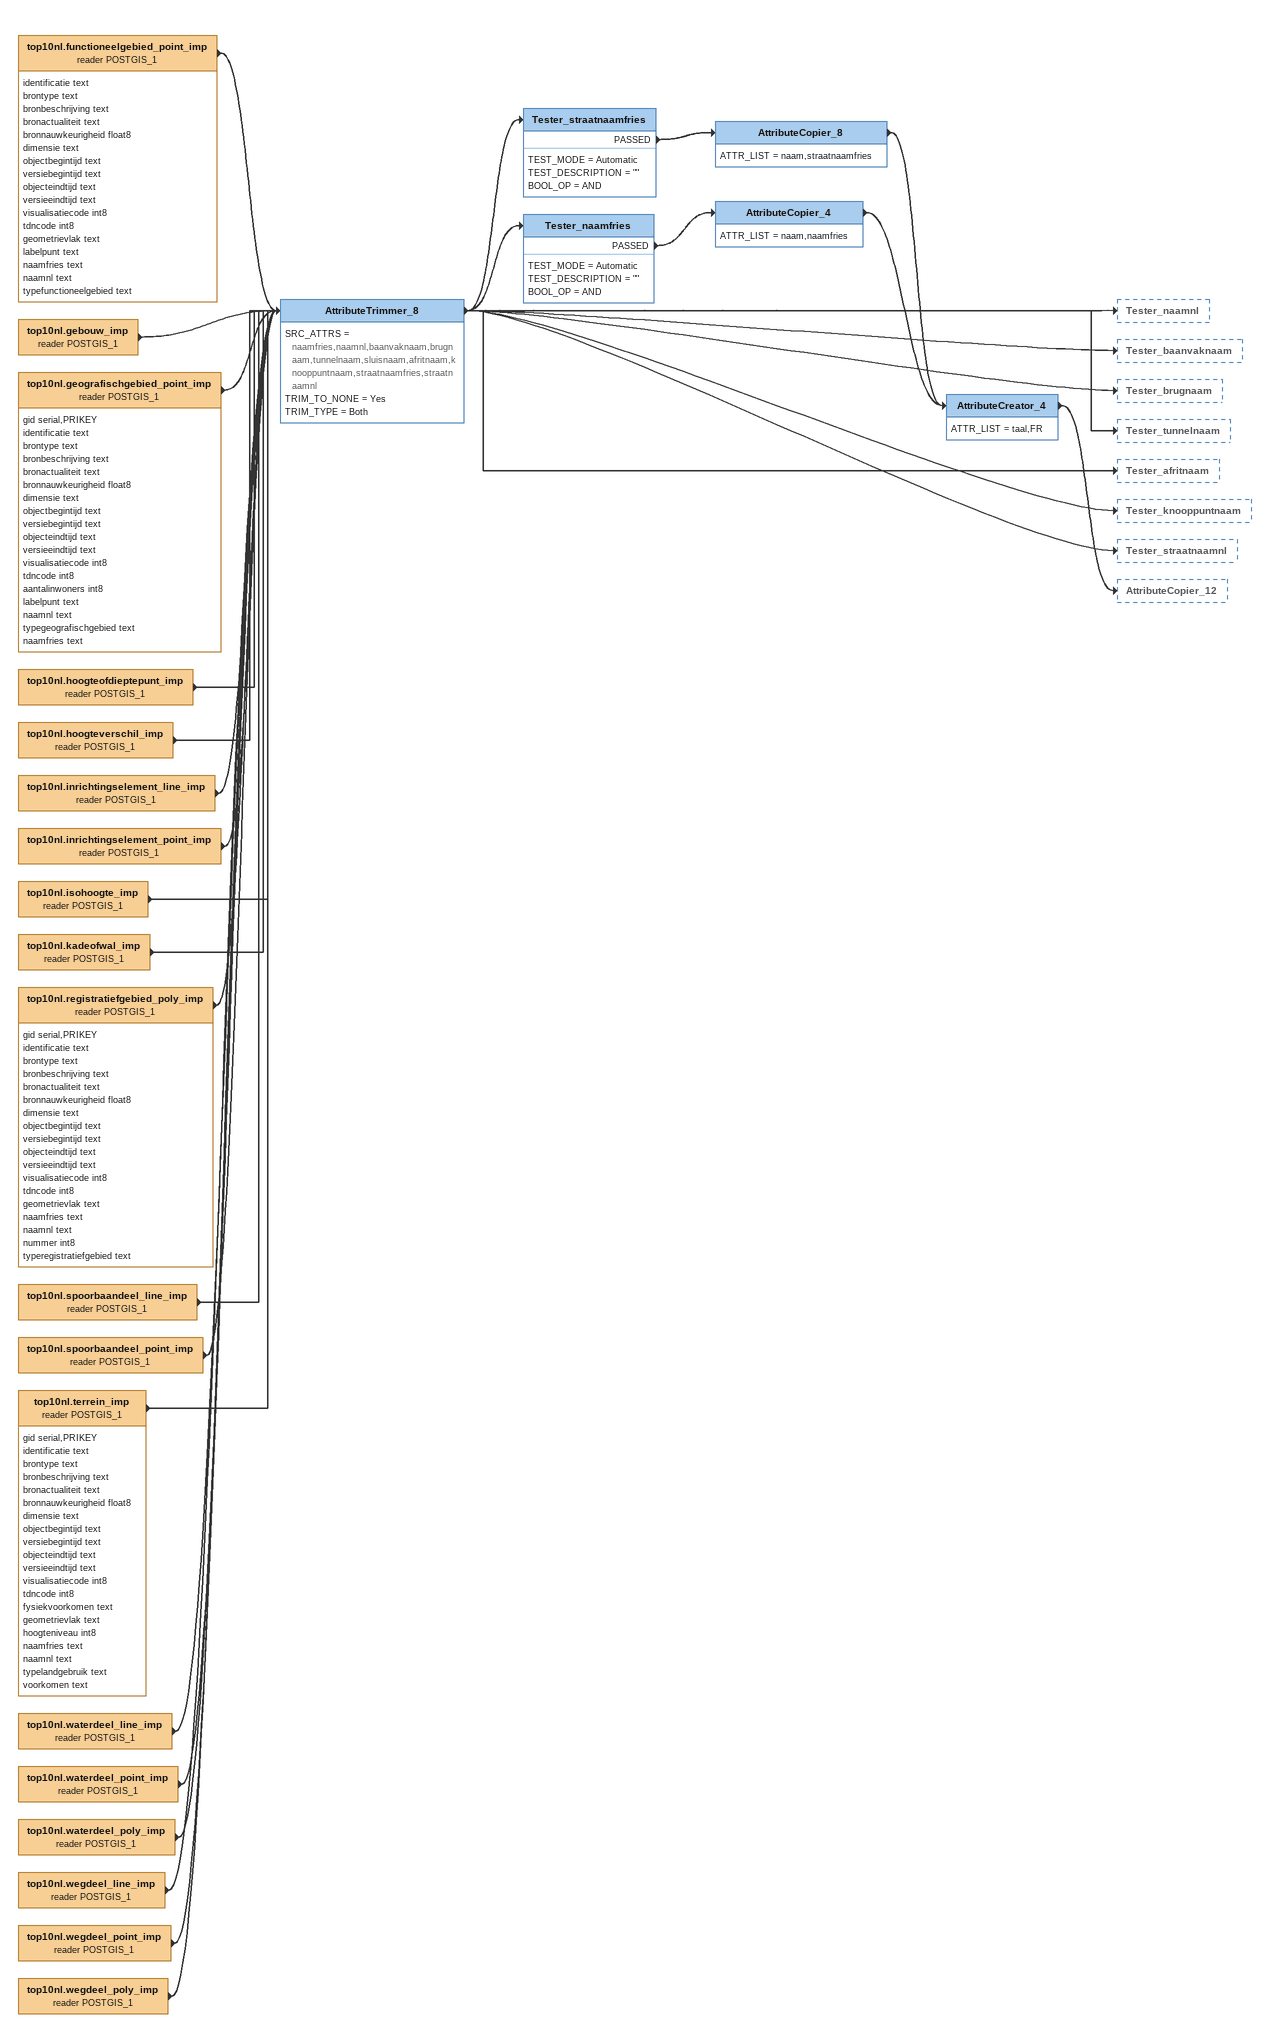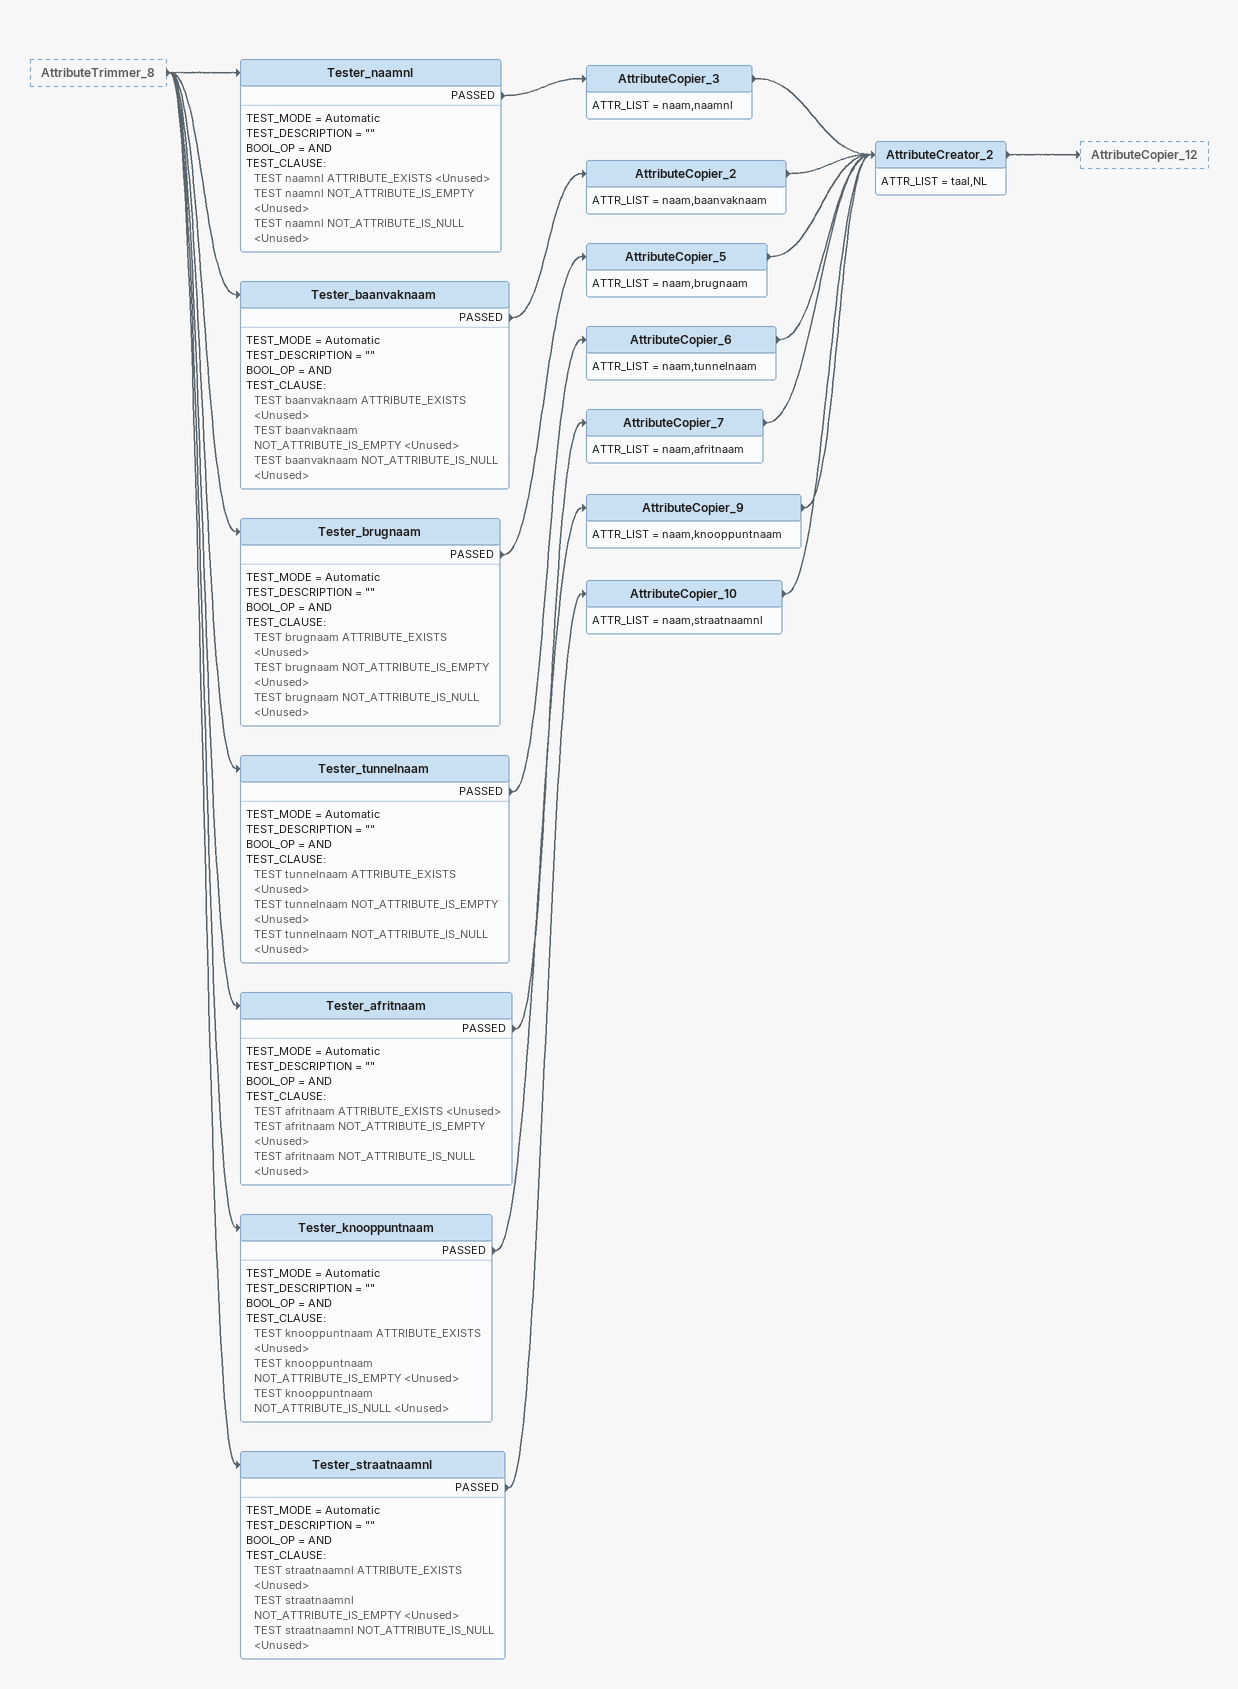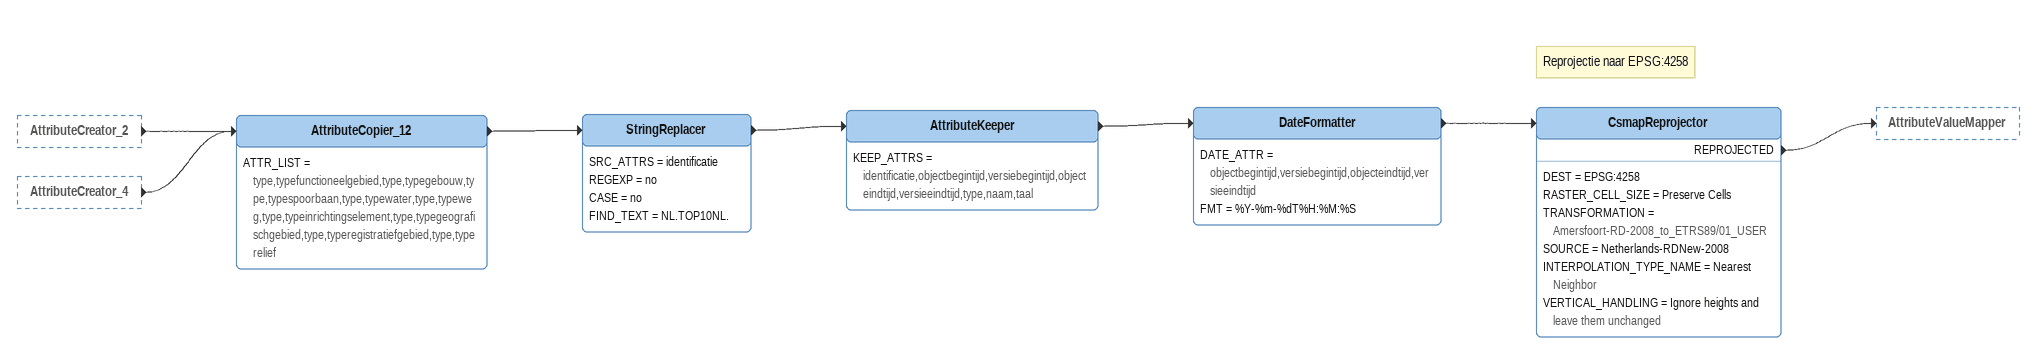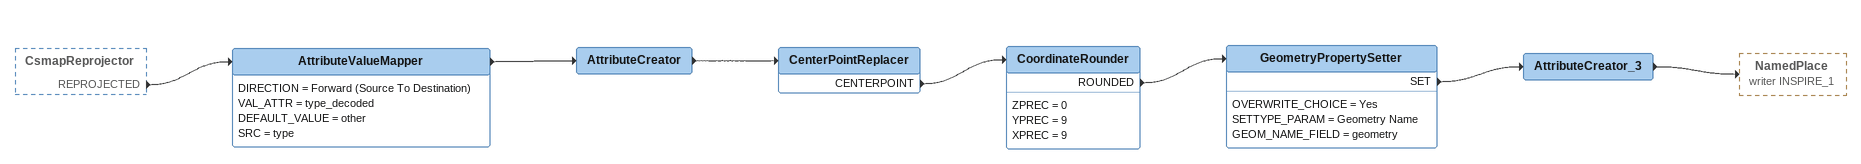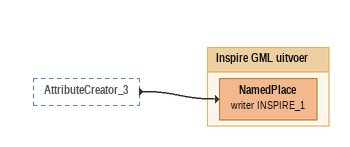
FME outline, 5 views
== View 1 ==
top10nl.functioneelgebied_point_imp (reader POSTGIS_1)
    attributes: identificatie text, brontype text, bronbeschrijving text, bronactualiteit text, bronnauwkeurigheid float8, dimensie text, objectbegintijd text, versiebegintijd text, objecteindtijd text, versieeindtijd text, visualisatiecode int8, tdncode int8, geometrievlak text, labelpunt text, naamfries text, naamnl text, typefunctioneelgebied text
    -> AttributeTrimmer_8
top10nl.gebouw_imp (reader POSTGIS_1)
    -> AttributeTrimmer_8
top10nl.geografischgebied_point_imp (reader POSTGIS_1)
    attributes: gid serial,PRIKEY, identificatie text, brontype text, bronbeschrijving text, bronactualiteit text, bronnauwkeurigheid float8, dimensie text, objectbegintijd text, versiebegintijd text, objecteindtijd text, versieeindtijd text, visualisatiecode int8, tdncode int8, aantalinwoners int8, labelpunt text, naamnl text, typegeografischgebied text, naamfries text
    -> AttributeTrimmer_8
top10nl.hoogteofdieptepunt_imp (reader POSTGIS_1)
    -> AttributeTrimmer_8
top10nl.hoogteverschil_imp (reader POSTGIS_1)
    -> AttributeTrimmer_8
top10nl.inrichtingselement_line_imp (reader POSTGIS_1)
    -> AttributeTrimmer_8
top10nl.inrichtingselement_point_imp (reader POSTGIS_1)
    -> AttributeTrimmer_8
top10nl.isohoogte_imp (reader POSTGIS_1)
    -> AttributeTrimmer_8
top10nl.kadeofwal_imp (reader POSTGIS_1)
    -> AttributeTrimmer_8
top10nl.registratiefgebied_poly_imp (reader POSTGIS_1)
    attributes: gid serial,PRIKEY, identificatie text, brontype text, bronbeschrijving text, bronactualiteit text, bronnauwkeurigheid float8, dimensie text, objectbegintijd text, versiebegintijd text, objecteindtijd text, versieeindtijd text, visualisatiecode int8, tdncode int8, geometrievlak text, naamfries text, naamnl text, nummer int8, typeregistratiefgebied text
    -> AttributeTrimmer_8
top10nl.spoorbaandeel_line_imp (reader POSTGIS_1)
    -> AttributeTrimmer_8
top10nl.spoorbaandeel_point_imp (reader POSTGIS_1)
    -> AttributeTrimmer_8
top10nl.terrein_imp (reader POSTGIS_1)
    attributes: gid serial,PRIKEY, identificatie text, brontype text, bronbeschrijving text, bronactualiteit text, bronnauwkeurigheid float8, dimensie text, objectbegintijd text, versiebegintijd text, objecteindtijd text, versieeindtijd text, visualisatiecode int8, tdncode int8, fysiekvoorkomen text, geometrievlak text, hoogteniveau int8, naamfries text, naamnl text, typelandgebruik text, voorkomen text
    -> AttributeTrimmer_8
top10nl.waterdeel_line_imp (reader POSTGIS_1)
    -> AttributeTrimmer_8
top10nl.waterdeel_point_imp (reader POSTGIS_1)
    -> AttributeTrimmer_8
top10nl.waterdeel_poly_imp (reader POSTGIS_1)
    -> AttributeTrimmer_8
top10nl.wegdeel_line_imp (reader POSTGIS_1)
    -> AttributeTrimmer_8
top10nl.wegdeel_point_imp (reader POSTGIS_1)
    -> AttributeTrimmer_8
top10nl.wegdeel_poly_imp (reader POSTGIS_1)
    -> AttributeTrimmer_8
AttributeTrimmer_8
    SRC_ATTRS = naamfries,naamnl,baanvaknaam,brugnaam,tunnelnaam,sluisnaam,afritnaam,knooppuntnaam,straatnaamfries,straatnaamnl
    TRIM_TO_NONE = Yes
    TRIM_TYPE = Both
    -> Tester_naamnl
    -> Tester_naamfries
    -> Tester_baanvaknaam
    -> Tester_brugnaam
    -> Tester_tunnelnaam
    -> Tester_afritnaam
    -> Tester_knooppuntnaam
    -> Tester_straatnaamnl
    -> Tester_straatnaamfries
Tester_straatnaamfries
    TEST_MODE = Automatic
    TEST_DESCRIPTION = ""
    BOOL_OP = AND
    PASSED -> AttributeCopier_8
AttributeCopier_8
    ATTR_LIST = naam,straatnaamfries
    -> AttributeCreator_4
Tester_naamfries
    TEST_MODE = Automatic
    TEST_DESCRIPTION = ""
    BOOL_OP = AND
    PASSED -> AttributeCopier_4
AttributeCopier_4
    ATTR_LIST = naam,naamfries
    -> AttributeCreator_4
AttributeCreator_4
    ATTR_LIST = taal,FR
    -> AttributeCopier_12

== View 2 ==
AttributeTrimmer_8 [outside]
    -> Tester_naamnl
    -> Tester_baanvaknaam
    -> Tester_brugnaam
    -> Tester_tunnelnaam
    -> Tester_afritnaam
    -> Tester_knooppuntnaam
    -> Tester_straatnaamnl
Tester_naamnl
    TEST_MODE = Automatic
    TEST_DESCRIPTION = ""
    BOOL_OP = AND
    TEST_CLAUSE:
      TEST naamnl ATTRIBUTE_EXISTS <Unused>
      TEST naamnl NOT_ATTRIBUTE_IS_EMPTY <Unused>
      TEST naamnl NOT_ATTRIBUTE_IS_NULL <Unused>
    PASSED -> AttributeCopier_3
AttributeCopier_3
    ATTR_LIST = naam,naamnl
    -> AttributeCreator_2
Tester_baanvaknaam
    TEST_MODE = Automatic
    TEST_DESCRIPTION = ""
    BOOL_OP = AND
    TEST_CLAUSE:
      TEST baanvaknaam ATTRIBUTE_EXISTS <Unused>
      TEST baanvaknaam NOT_ATTRIBUTE_IS_EMPTY <Unused>
      TEST baanvaknaam NOT_ATTRIBUTE_IS_NULL <Unused>
    PASSED -> AttributeCopier_2
AttributeCopier_2
    ATTR_LIST = naam,baanvaknaam
    -> AttributeCreator_2
Tester_brugnaam
    TEST_MODE = Automatic
    TEST_DESCRIPTION = ""
    BOOL_OP = AND
    TEST_CLAUSE:
      TEST brugnaam ATTRIBUTE_EXISTS <Unused>
      TEST brugnaam NOT_ATTRIBUTE_IS_EMPTY <Unused>
      TEST brugnaam NOT_ATTRIBUTE_IS_NULL <Unused>
    PASSED -> AttributeCopier_5
AttributeCopier_5
    ATTR_LIST = naam,brugnaam
    -> AttributeCreator_2
Tester_tunnelnaam
    TEST_MODE = Automatic
    TEST_DESCRIPTION = ""
    BOOL_OP = AND
    TEST_CLAUSE:
      TEST tunnelnaam ATTRIBUTE_EXISTS <Unused>
      TEST tunnelnaam NOT_ATTRIBUTE_IS_EMPTY <Unused>
      TEST tunnelnaam NOT_ATTRIBUTE_IS_NULL <Unused>
    PASSED -> AttributeCopier_6
AttributeCopier_6
    ATTR_LIST = naam,tunnelnaam
    -> AttributeCreator_2
Tester_afritnaam
    TEST_MODE = Automatic
    TEST_DESCRIPTION = ""
    BOOL_OP = AND
    TEST_CLAUSE:
      TEST afritnaam ATTRIBUTE_EXISTS <Unused>
      TEST afritnaam NOT_ATTRIBUTE_IS_EMPTY <Unused>
      TEST afritnaam NOT_ATTRIBUTE_IS_NULL <Unused>
    PASSED -> AttributeCopier_7
AttributeCopier_7
    ATTR_LIST = naam,afritnaam
    -> AttributeCreator_2
Tester_knooppuntnaam
    TEST_MODE = Automatic
    TEST_DESCRIPTION = ""
    BOOL_OP = AND
    TEST_CLAUSE:
      TEST knooppuntnaam ATTRIBUTE_EXISTS <Unused>
      TEST knooppuntnaam NOT_ATTRIBUTE_IS_EMPTY <Unused>
      TEST knooppuntnaam NOT_ATTRIBUTE_IS_NULL <Unused>
    PASSED -> AttributeCopier_9
AttributeCopier_9
    ATTR_LIST = naam,knooppuntnaam
    -> AttributeCreator_2
Tester_straatnaamnl
    TEST_MODE = Automatic
    TEST_DESCRIPTION = ""
    BOOL_OP = AND
    TEST_CLAUSE:
      TEST straatnaamnl ATTRIBUTE_EXISTS <Unused>
      TEST straatnaamnl NOT_ATTRIBUTE_IS_EMPTY <Unused>
      TEST straatnaamnl NOT_ATTRIBUTE_IS_NULL <Unused>
    PASSED -> AttributeCopier_10
AttributeCopier_10
    ATTR_LIST = naam,straatnaamnl
    -> AttributeCreator_2
AttributeCreator_2
    ATTR_LIST = taal,NL
    -> AttributeCopier_12

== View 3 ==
AttributeCreator_2 [outside]
    -> AttributeCopier_12
AttributeCreator_4 [outside]
    -> AttributeCopier_12
AttributeCopier_12
    ATTR_LIST = type,typefunctioneelgebied,type,typegebouw,type,typespoorbaan,type,typewater,type,typeweg,type,typeinrichtingselement,type,typegeografischgebied,type,typeregistratiefgebied,type,typerelief
    -> StringReplacer
StringReplacer
    SRC_ATTRS = identificatie
    REGEXP = no
    CASE = no
    FIND_TEXT = NL.TOP10NL.
    -> AttributeKeeper
AttributeKeeper
    KEEP_ATTRS = identificatie,objectbegintijd,versiebegintijd,objecteindtijd,versieeindtijd,type,naam,taal
    -> DateFormatter
DateFormatter
    DATE_ATTR = objectbegintijd,versiebegintijd,objecteindtijd,versieeindtijd
    FMT = %Y-%m-%dT%H:%M:%S
    -> CsmapReprojector
Note: Reprojectie naar EPSG:4258
CsmapReprojector
    DEST = EPSG:4258
    RASTER_CELL_SIZE = Preserve Cells
    TRANSFORMATION = Amersfoort-RD-2008_to_ETRS89/01_USER
    SOURCE = Netherlands-RDNew-2008
    INTERPOLATION_TYPE_NAME = Nearest Neighbor
    VERTICAL_HANDLING = Ignore heights and leave them unchanged
    REPROJECTED -> AttributeValueMapper

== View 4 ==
CsmapReprojector [outside]
    REPROJECTED -> AttributeValueMapper
AttributeValueMapper
    DIRECTION = Forward (Source To Destination)
    VAL_ATTR = type_decoded
    DEFAULT_VALUE = other
    SRC = type
    -> AttributeCreator
AttributeCreator
    -> CenterPointReplacer
CenterPointReplacer
    CENTERPOINT -> CoordinateRounder
CoordinateRounder
    ZPREC = 0
    YPREC = 9
    XPREC = 9
    ROUNDED -> GeometryPropertySetter
GeometryPropertySetter
    OVERWRITE_CHOICE = Yes
    SETTYPE_PARAM = Geometry Name
    GEOM_NAME_FIELD = geometry
    SET -> AttributeCreator_3
AttributeCreator_3
    -> NamedPlace (writer INSPIRE_1)

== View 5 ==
AttributeCreator_3 [outside]
    -> NamedPlace (writer INSPIRE_1)

Bookmark: Inspire GML uitvoer
NamedPlace (writer INSPIRE_1)
